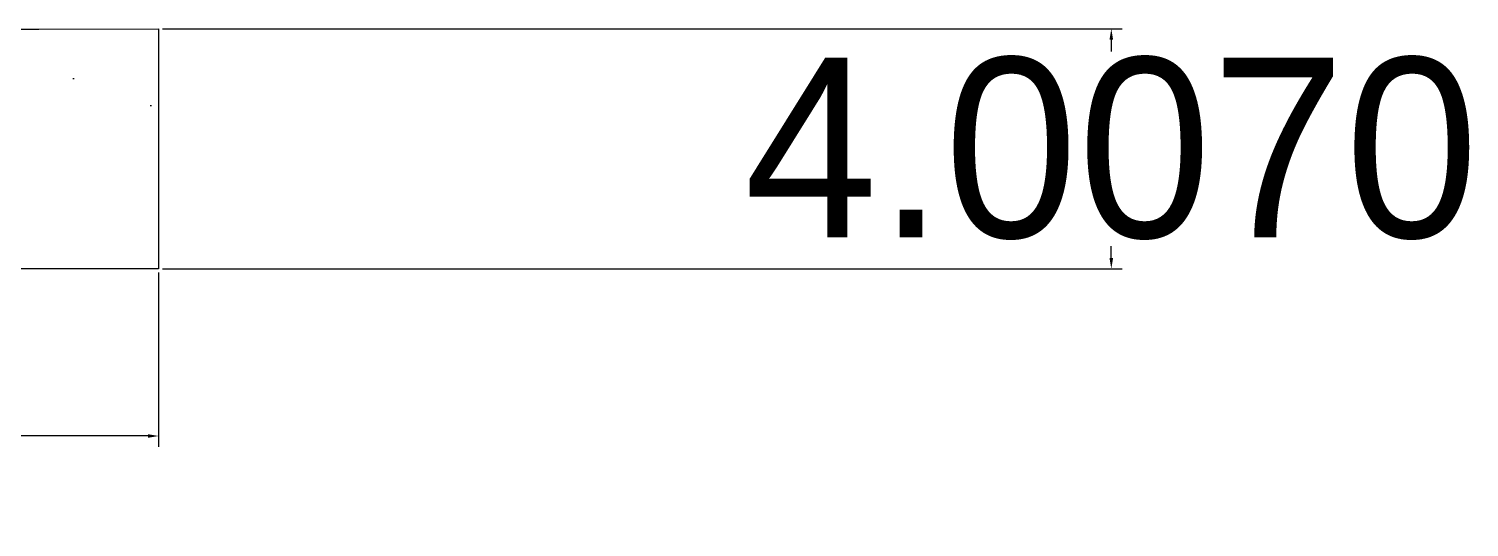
# Model space of a CAD drawing. Header units: inches. Extents: x 12 to 183, y 2 to 116.
# Drawn here: x 155.42 to 179.48, y 15.7 to 24.02 of the extents above; entities that cross this region are included whole.
import ezdxf

# ---------------------------------------------------------------- set-up
doc = ezdxf.new("R2010")
doc.units = ezdxf.units.IN
doc.header["$MEASUREMENT"] = 0
doc.layers.add('Text', color=30, linetype='Continuous')
doc.styles.get("Standard").update_dxf_attribs({"font": ''})
doc.styles.get('Standard').set_extended_font_data('Bahnschrift')
doc.dimstyles.get("Standard").update_dxf_attribs({"dimtxt": 0.18, "dimasz": 0.18, "dimexe": 0.18, "dimexo": 0.0625, "dimgap": 0.09, "dimtad": 0, "dimtih": 1, "dimtoh": 1, "dimdec": 4, "dimzin": 0, "dimdsep": 46, "dimtxsty": 'Standard', "dimcen": 0.09, "dimadec": 0, "dimazin": 0, "dimtfac": 1, "dimtdec": 4, "dimtofl": 0, "dimtmove": 0, "dimatfit": 3, "dimfxl": 1, "dimtolj": 1, "dimtzin": 0, "dimarcsym": 0})

# ---------------------------------------------------------------- blocks, each defined once
blk = doc.blocks.new('*D37')
at = {"layer": 'Defpoints', "color": 0, "transparency": 16777216}
for p in [(39.573, 20.012), (157.59, 20.012), (157.59, 17.223)]:
    blk.add_point(p, dxfattribs=at)
at = {"layer": 'Text', "color": 0, "lineweight": -2, "transparency": 16777216}
for p, q in [((39.573, 19.949), (39.573, 17.043)), ((157.59, 19.949), (157.59, 17.043)), ((39.753, 17.223), (91.511, 17.223)), ((157.41, 17.223), (105.653, 17.223))]:
    blk.add_line(p, q, dxfattribs=at)
at = {"layer": 'Text', "color": 0, "transparency": 16777216}
for points in [[(39.753, 17.253), (39.753, 17.193), (39.573, 17.223)], [(157.41, 17.253), (157.41, 17.193), (157.59, 17.223)]]:
    blk.add_solid(points, dxfattribs=at)
at = {"layer": 'Text', "color": 0, "transparency": 16777216, "insert": (98.582, 17.223), "char_height": 0.18, "attachment_point": 5}
blk.add_mtext('\\A1;{\\H16.66667x;118.0168}', dxfattribs=at)
blk = doc.blocks.new('*D39')
at = {"layer": 'Defpoints', "color": 0, "transparency": 16777216}
for p in [(157.59, 24.019), (157.59, 20.012), (173.504, 20.012)]:
    blk.add_point(p, dxfattribs=at)
at = {"layer": 'Text', "color": 0, "lineweight": -2, "transparency": 16777216}
for p, q in [((157.653, 24.019), (173.684, 24.019)), ((173.504, 23.839), (173.504, 23.639)), ((173.504, 20.192), (173.504, 20.391)), ((157.653, 20.012), (173.684, 20.012))]:
    blk.add_line(p, q, dxfattribs=at)
at = {"layer": 'Text', "color": 0, "transparency": 16777216}
for points in [[(173.474, 23.839), (173.534, 23.839), (173.504, 24.019)], [(173.474, 20.192), (173.534, 20.192), (173.504, 20.012)]]:
    blk.add_solid(points, dxfattribs=at)
at = {"layer": 'Text', "color": 0, "transparency": 16777216, "insert": (173.504, 22.015), "char_height": 0.18, "attachment_point": 5}
blk.add_mtext('\\A1;{\\H16.667x;4.0070}', dxfattribs=at)

msp = doc.modelspace()

# ---------------------------------------------------------------- hatches: boundary and pattern name
h = msp.add_hatch()
h.set_pattern_fill('AR-CONC', color=256)
h.set_pattern_definition([(50, (34.906, 19.2965), (7.1726, -0.62752), [0.75, -8.25]), (355, (34.906, 19.2965), (-1.3875, 7.5219), [0.6, -6.6]), (100.4514, (35.504, 19.244), (5.7851, 6.8944), [0.6374, -7.01142]), (46.184, (34.906, 21.2965), (10.6724, -1.6552), [1.125, -12.375]), (96.636, (35.795, 21.159), (9.3466, 9.7412), [0.9561, -10.5171]), (351.184, (34.906, 21.296), (9.3466, 9.7412), [0.9, -9.9]), (21, (35.906, 20.7965), (5.96907, -4.0262), [0.75, -8.25]), (326, (35.906, 20.7965), (2.43315, 7.2515), [0.6, -6.6]), (71.4514, (36.4035, 20.461), (8.40222, 3.2253), [0.6374, -7.01142]), (37.5, (34.906, 19.2965), (0.1216, 3.32894), [0, -6.52, 0, -6.7, 0, -6.625]), (7.5, (34.906, 19.2965), (2.6307, 3.94412), [0, -3.82, 0, -6.37, 0, -2.525]), (327.5, (32.676, 19.2965), (5.338224, -0.22555), [0, -2.5, 0, -7.8, 0, -10.35]), (317.5, (31.676, 19.2965), (5.83186, 1.00105), [0, -3.25, 0, -5.18, 0, -7.35])])
h.paths.add_polyline_path([(157.59001, 24.0186), (155.59002, 24.0116), (151.59002, 24.0116), (151.09705, 24.0116), (46.09705, 24.0116), (41.59705, 24.0116), (39.57319, 24.00983), (39.57319, 20.0116), (41.59705, 20.0116), (46.09705, 20.0116), (155.59002, 20.0116), (157.59001, 20.0116)])

# ---------------------------------------------------------------- linework, layer by layer
for p, q in [((151.59002, 24.0116), (155.59002, 24.0116)), ((155.59002, 24.0116), (157.59001, 24.0186)), ((157.59001, 24.0186), (157.59001, 20.0116)), ((155.59002, 20.0116), (46.09705, 20.0116)), ((157.59001, 20.0116), (155.59002, 20.0116))]:
    msp.add_line(p, q)

# ---------------------------------------------------------------- dimensions: what is measured, and where the dimension line sits
at = {"layer": 'Text'}
dim = msp.add_linear_dim(base=(173.50404, 20.0116), p1=(157.59001, 24.0186), p2=(157.59001, 20.0116), angle=90, text='{\\H16.667x;<>}', dimstyle='Standard', dxfattribs=at)
dim.commit()
dim.dimension.update_dxf_attribs({"geometry": '*D39', "text_midpoint": (173.50404, 22.0151)})
dim = msp.add_linear_dim(base=(157.59001, 17.2226), p1=(39.57319, 20.0116), p2=(157.59001, 20.0116), text='{\\H16.66667x;<>}', dimstyle='Standard', dxfattribs=at)
dim.commit()
dim.dimension.update_dxf_attribs({"geometry": '*D37', "text_midpoint": (98.5816, 17.2226)})

doc.saveas('drawing.dxf')
